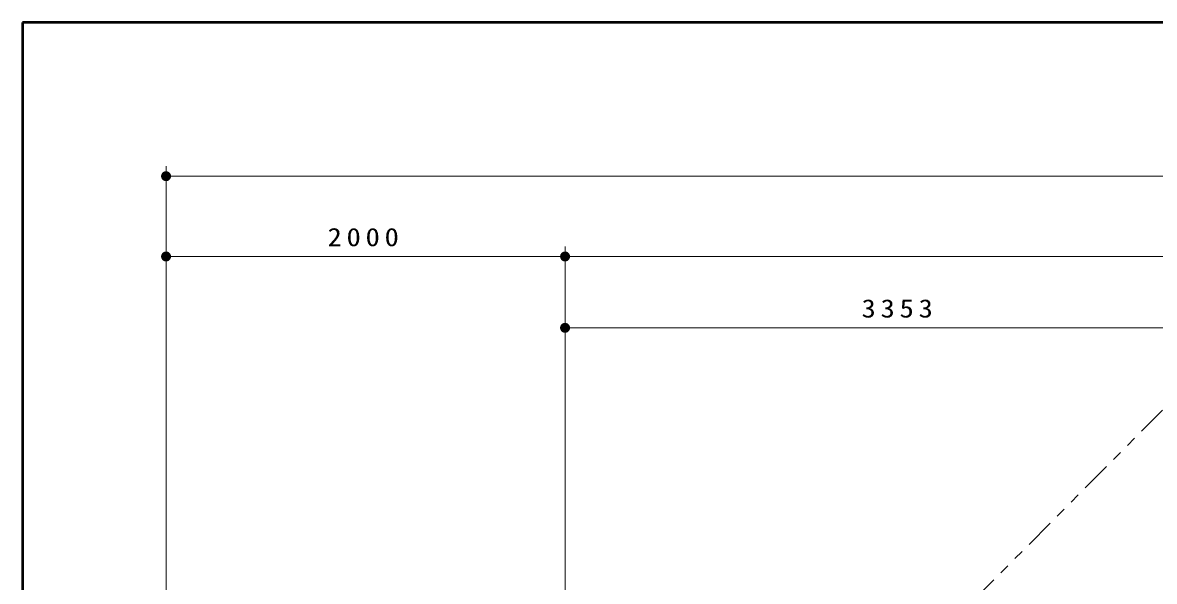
# Model space of a CAD drawing. Units: millimetres on the paper, scale 1:50. Extents: x -385 to 840, y 0 to 267.
# Drawn here: x -385 to -271.5, y 211 to 267 of the extents above; entities that cross this region are included whole.
import ezdxf

# ---------------------------------------------------------------- set-up
doc = ezdxf.new("R2010")
doc.units = ezdxf.units.MM
doc.linetypes.add('USER3', pattern=[8, 3, -1, 1, -1, 1, -1])
doc.layers.add('1_50', color=7, linetype='Continuous', lineweight=25)
doc.layers.add('A3図枠', color=7, linetype='Continuous', lineweight=13)
doc.styles.add('ＭＳ ゴシック', font='')
doc.styles.get('ＭＳ ゴシック').set_extended_font_data('MS Gothic')

# ---------------------------------------------------------------- blocks, each defined once
blk = doc.blocks.new('filled_dot')
at = {"color": 0, "linetype": 'Continuous', "lineweight": -2, "const_width": 1.25}
blk.add_lwpolyline([(-0.625, 0, 1), (0.625, 0, 1)], format="xyb", close=True, dxfattribs=at)

msp = doc.modelspace()

# ---------------------------------------------------------------- linework, layer by layer
at = {"layer": '1_50', "lineweight": 13}
for p, q in [((-370.62, 188.943), (-370.62, 252.613)), ((-370.62, 251.613), (-159.216, 251.613)), ((-330.62, 174.032), (-330.62, 244.566)), ((-370.62, 243.566), (-330.62, 243.566)), ((-330.62, 243.566), (-195.216, 243.566)), ((-330.62, 236.417), (-263.558, 236.417))]:
    msp.add_line(p, q, dxfattribs=at)
at = {"layer": '1_50', "linetype": 'USER3', "lineweight": 13}
msp.add_line((-289.744, 209.032), (-269.247, 229.651), dxfattribs=at)
at = {"layer": 'A3図枠', "lineweight": 50}
for p, q in [((0, 267), (-385, 267)), ((-385, 267), (-385, 0))]:
    msp.add_line(p, q, dxfattribs=at)

# ---------------------------------------------------------------- block references
at = {"layer": '1_50', "lineweight": 13, "xscale": 0.4, "yscale": 0.4}
for p in [(-370.62, 251.613), (-370.62, 243.566), (-330.62, 243.566), (-330.62, 236.417)]:
    msp.add_blockref('filled_dot', p, dxfattribs=at)
at = {"layer": '1_50', "lineweight": 13, "xscale": 0.4, "yscale": 0.4, "rotation": 180}
msp.add_blockref('filled_dot', (-330.62, 243.566), dxfattribs=at)

# ---------------------------------------------------------------- texts
at = {"layer": '1_50', "char_height": 1.833, "attachment_point": 8, "style": 'ＭＳ ゴシック'}
for s, insert in [('\\T1.33;\\W1.15;2000', (-350.62, 244.566)), ('\\T1.33;\\W1.15;3353', (-297.089, 237.417))]:
    msp.add_mtext(s, dxfattribs=dict(at, insert=insert))

doc.saveas('drawing.dxf')
